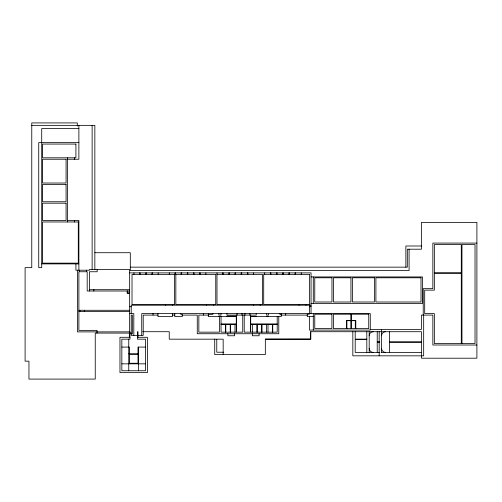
<?xml version="1.0" encoding="UTF-8"?>
<svg xmlns="http://www.w3.org/2000/svg" width="502" height="502" viewBox="0 0 502 502"><rect width="100%" height="100%" fill="white"/><g stroke="black" fill="none" stroke-linecap="round" stroke-linejoin="round"><path stroke-width="0.75" d="M381.545 352.423L381.589 335.273A4.154 4.154 0 0 1 385.699 331.709M381.602 329.387L381.545 335.813L381.589 335.273M265.332 339.17L310.813 339.126L310.813 331.709M31.77 125.356L94.847 125.356L94.847 269.524M78.883 128.55L41.71 128.55L41.71 267.648L38.742 267.648L38.742 142.637L78.883 142.637M67.513 159.241L78.883 159.241L78.883 125.356M67.513 220.541L78.883 220.541L78.883 270.214M476.9 243.081L432.856 243.081L432.856 288.656L423.217 288.656L423.217 315.099M421.442 245.993L405.873 245.993L405.873 267.152M94.847 252.719L130.307 252.719L130.307 270.565L409.086 270.565L409.086 249.205M41.71 263.889L78.883 263.889M130.307 267.152L407.323 267.152L407.323 249.205L421.442 249.205L421.442 222.367L476.9 222.367L476.9 358.202L421.442 358.202L421.442 331.709L310.612 331.709L310.612 339.126L265.332 339.126L265.332 354.594L214.718 354.594L214.718 339.126M434.343 272.737L461.282 272.737M129.648 272.887L311.058 272.887L311.058 313.618M434.343 273.333L461.282 273.333M216.989 274.368L262.471 274.368L262.471 304.62L216.989 304.62L216.989 272.887M311.058 276.941L422.477 276.941L422.477 303.484L311.058 303.484M89.412 289.692L129.648 289.692M129.648 291.003L87.185 291.003L87.185 271.751L78.883 271.751L78.883 330.372L97.024 330.372L97.024 333.09M129.648 292.879L127.765 292.879L127.765 291.003M129.648 293.475L127.175 293.475L127.175 291.003M311.058 305.216L131.229 305.216L131.229 313.618M129.648 306.697L131.229 306.697M309.427 306.697L311.058 306.697M78.883 310.28L129.648 310.28M78.883 311.591L129.648 311.591M129.648 313.618L133.821 313.618L133.821 335.367M208.343 314.359L212.886 314.359L212.886 313.618M281.252 314.359L279.821 314.359L279.821 313.618M157.973 315.099L143.214 315.099L143.214 335.367L131.229 335.367L131.229 315.099L132.34 315.099L132.34 333.886L131.229 333.886M172.406 315.099L174.778 315.099M182.239 315.099L197.267 315.099L197.267 333.736L278.779 333.736L278.779 316.58M208.343 315.099L198.848 315.099L198.848 332.155L219.462 332.155L219.462 316.58M281.252 315.099L307.255 315.099M236.567 316.091L226.929 316.091L226.929 316.58M250.404 316.285L256.24 316.58M236.567 316.58L208.343 316.58L208.343 313.618M313.286 316.58L307.255 316.58L307.255 314.208L309.427 314.208L309.427 305.216M350.848 320.389L346.405 320.389L346.405 328.597M351.344 320.389L355.792 320.389L355.792 328.597M350.848 320.684L346.895 320.684L346.895 328.597M351.344 320.684L355.297 320.684L355.297 328.597M221.043 323.997L236.273 323.997M250.705 323.997L277.198 323.997M221.043 324.292L236.273 324.292M250.705 324.292L277.198 324.292M370.275 329.387L421.442 329.387L421.442 315.099L432.856 315.099L432.856 345.006L476.9 345.006M142.687 331.709L169.243 331.709L169.243 339.17L223.17 339.17L223.17 354.594M129.648 331.86L77.396 331.904L77.396 270.214M131.229 333.09L95.242 333.09L95.242 379.085L28.953 379.085L28.953 361.17L25.1 361.17L25.1 267.648L31.77 267.648L31.77 122.915L77.302 122.915L77.302 126.046M129.949 337.294L119.965 337.294L119.965 372.635L147.393 372.635L147.393 337.294L137.41 337.294M366.818 339.126L355.203 339.126L355.203 331.709M366.818 339.471L355.203 339.471L355.203 352.423L379.556 352.423M379.556 342.057L377.222 342.057L379.468 342.063M121.842 347.083L129.353 347.083L129.353 353.753M145.511 347.083L138 347.083L138 353.753M223.785 352.222L216.77 352.222L216.77 339.308M381.1 352.423L421.442 352.423M128.763 353.753L138.596 353.753M121.842 363.837L145.511 363.837M461.972 343.525L461.972 244.562L475.024 244.562L475.024 343.525L434.343 343.525L434.343 313.618L424.698 313.618L424.698 290.137L434.343 290.137L434.343 244.562L461.282 244.562L461.282 343.525M423.669 315.099L423.669 355.83L352.831 355.83L352.831 331.709M389.577 331.709L389.577 352.423M379.173 331.709L379.173 355.83M377.222 331.709L377.222 352.423M369.19 331.709L369.19 352.423M366.818 331.709L366.818 352.423M313.286 276.941L313.286 303.484M313.286 313.618L313.286 330.078M309.427 316.58L309.427 330.078L370.275 330.078L370.275 313.618L141.733 313.618L141.733 335.367M305.969 304.62L305.969 305.216M301.269 272.887L301.269 274.368M299.048 304.62L299.048 305.216M295.584 272.887L295.584 274.368M295.094 272.887L295.094 274.368M289.409 272.887L289.409 274.368M288.914 272.887L288.914 274.368M285.701 313.618L285.701 315.099M283.228 272.887L283.228 274.368M282.733 272.887L282.733 274.368M281.252 313.618L281.252 316.58L250.705 316.58L250.705 332.155L277.198 332.155L277.198 316.58M277.048 272.887L277.048 274.368M276.558 272.887L276.558 274.368M272.749 324.292L272.749 332.155M272.454 324.292L272.454 332.155M270.873 272.887L270.873 274.368M270.377 272.887L270.377 274.368M268.501 313.618L268.501 315.099L266.524 315.099L266.524 313.618M268.501 316.58L266.524 316.58M268.005 324.292L268.005 332.155M266.424 324.292L266.424 332.155M264.692 272.887L264.692 274.368M261.975 324.292L261.975 332.155M261.68 324.292L261.68 332.155M260.243 304.62L260.243 305.216M259.107 333.736L259.107 335.763L252.337 335.763L252.337 333.736M257.231 324.292L257.231 332.155M256.93 324.292L256.93 332.155M256.24 313.618L256.24 315.099L226.929 315.099L226.929 313.618M253.573 272.887L253.573 274.368M253.322 304.62L253.322 305.216M252.481 324.292L252.481 332.155M250.404 315.099L250.404 332.155L244.229 332.155L244.229 315.099M249.914 313.618L249.914 315.099M247.888 272.887L247.888 274.368M247.392 272.887L247.392 274.368M244.97 313.618L244.97 315.099M242.742 315.099L242.742 332.155L236.567 332.155L236.567 315.099M242.002 313.618L242.002 315.099M241.707 272.887L241.707 274.368M241.211 272.887L241.211 274.368M237.063 313.618L237.063 315.099M236.273 316.58L236.273 332.155L221.043 332.155L221.043 316.285L218.822 316.58M235.526 272.887L235.526 274.368M235.036 272.887L235.036 274.368M234.986 324.292L234.986 332.155M234.641 333.736L234.641 335.763L227.864 335.763L227.864 333.736M230.537 324.292L230.537 332.155M230.236 324.292L230.236 332.155M229.351 272.887L229.351 274.368M228.856 272.887L228.856 274.368M225.787 324.292L225.787 332.155M225.492 324.292L225.492 332.155M223.17 272.887L223.17 274.368M222.675 272.887L222.675 274.368M221.043 313.618L221.043 315.099L218.822 315.099L218.822 313.618M213.532 304.62L213.532 305.216M206.611 304.62L206.611 305.216M205.87 272.887L205.87 274.368M203.398 313.618L203.398 315.099M200.185 272.887L200.185 274.368M199.689 272.887L199.689 274.368M194.004 272.887L194.004 274.368M193.515 272.887L193.515 274.368M187.83 272.887L187.83 274.368M187.334 272.887L187.334 274.368M181.649 272.887L181.649 274.368M181.153 272.887L181.153 274.368M180.758 313.618L180.758 314.359L182.239 314.359L182.239 316.58L174.778 316.58L174.778 313.618M175.838 274.368L175.838 304.62L215.753 304.62L215.753 274.368L175.468 274.368L175.468 272.887M174.972 272.887L174.972 274.368L132.02 274.368L132.02 304.62L174.602 304.62L174.602 274.368M172.381 304.62L172.381 305.216M172.406 313.618L172.406 316.58L157.973 316.58L157.973 313.618M169.293 272.887L169.293 274.368M165.459 304.62L165.459 305.216M158.168 272.887L158.168 274.368M153.028 313.618L153.028 315.099M152.482 272.887L152.482 274.368M151.987 272.887L151.987 274.368M146.308 272.887L146.308 274.368M145.812 272.887L145.812 274.368M140.127 272.887L140.127 274.368M139.631 272.887L139.631 274.368M138.596 347.083L138.596 370.758M138 337.294L138 331.709L137.41 331.709L137.41 339.17L145.511 339.17L145.511 370.758L121.842 370.758L121.842 339.17L129.949 339.17L129.949 331.709L129.353 331.709L129.353 337.294M133.946 272.887L133.946 274.368M129.648 333.09L129.648 269.524L89.412 269.524L89.412 270.214L75.915 270.214L75.915 263.889M128.763 339.17L128.763 370.758M97.168 269.524L97.168 271.751L89.412 271.751L89.412 291.003M93.861 289.692L93.861 291.003M92.13 125.356L92.13 269.524M86.495 270.214L86.495 271.751M84.317 310.28L84.317 311.591M79.868 310.28L79.868 311.591M79.573 270.214L79.573 271.751M74.434 157.81L74.434 159.241M74.434 220.541L74.434 221.972M67.513 157.81L67.513 221.972M385.699 352.423A4.154 4.154 0 0 1 381.545 348.269M373.344 352.423A4.154 4.154 0 0 1 369.19 348.269M369.19 335.813A4.154 4.154 0 0 1 373.344 331.709M75.915 144.068L42.551 144.068L42.551 157.81L75.915 157.81L75.915 144.068M66.076 159.241L42.551 159.241L42.551 183.023L66.076 183.023L66.076 159.241M66.076 184.454L42.551 184.454L42.551 201.754L66.076 201.754L66.076 184.454M66.076 203.191L42.551 203.191L42.551 220.541L66.076 220.541L66.076 203.191M78.287 221.972L42.551 221.972L42.551 263.148L78.287 263.148L78.287 221.972M309.427 274.368L263.707 274.368L263.707 304.62L309.427 304.62L309.427 274.368M331.966 277.782L314.767 277.782L314.767 302.003L331.966 302.003L331.966 277.782M350.948 277.782L333.453 277.782L333.453 302.003L350.948 302.003L350.948 277.782M374.429 277.782L352.435 277.782L352.435 302.003L374.429 302.003L374.429 277.782M420.996 277.782L375.91 277.782L375.91 302.003L420.996 302.003L420.996 277.782M331.916 314.208L314.767 314.208L314.767 328.597L331.916 328.597L331.916 314.208M350.848 314.208L333.453 314.208L333.453 328.597L350.848 328.597L350.848 314.208M368.744 314.208L351.344 314.208L351.344 328.597L368.744 328.597L368.744 314.208M421.442 342.063L389.577 342.057L421.442 342.063M138 354.349L129.353 354.349L129.353 363.247L138 363.247L138 354.349"/></g></svg>
